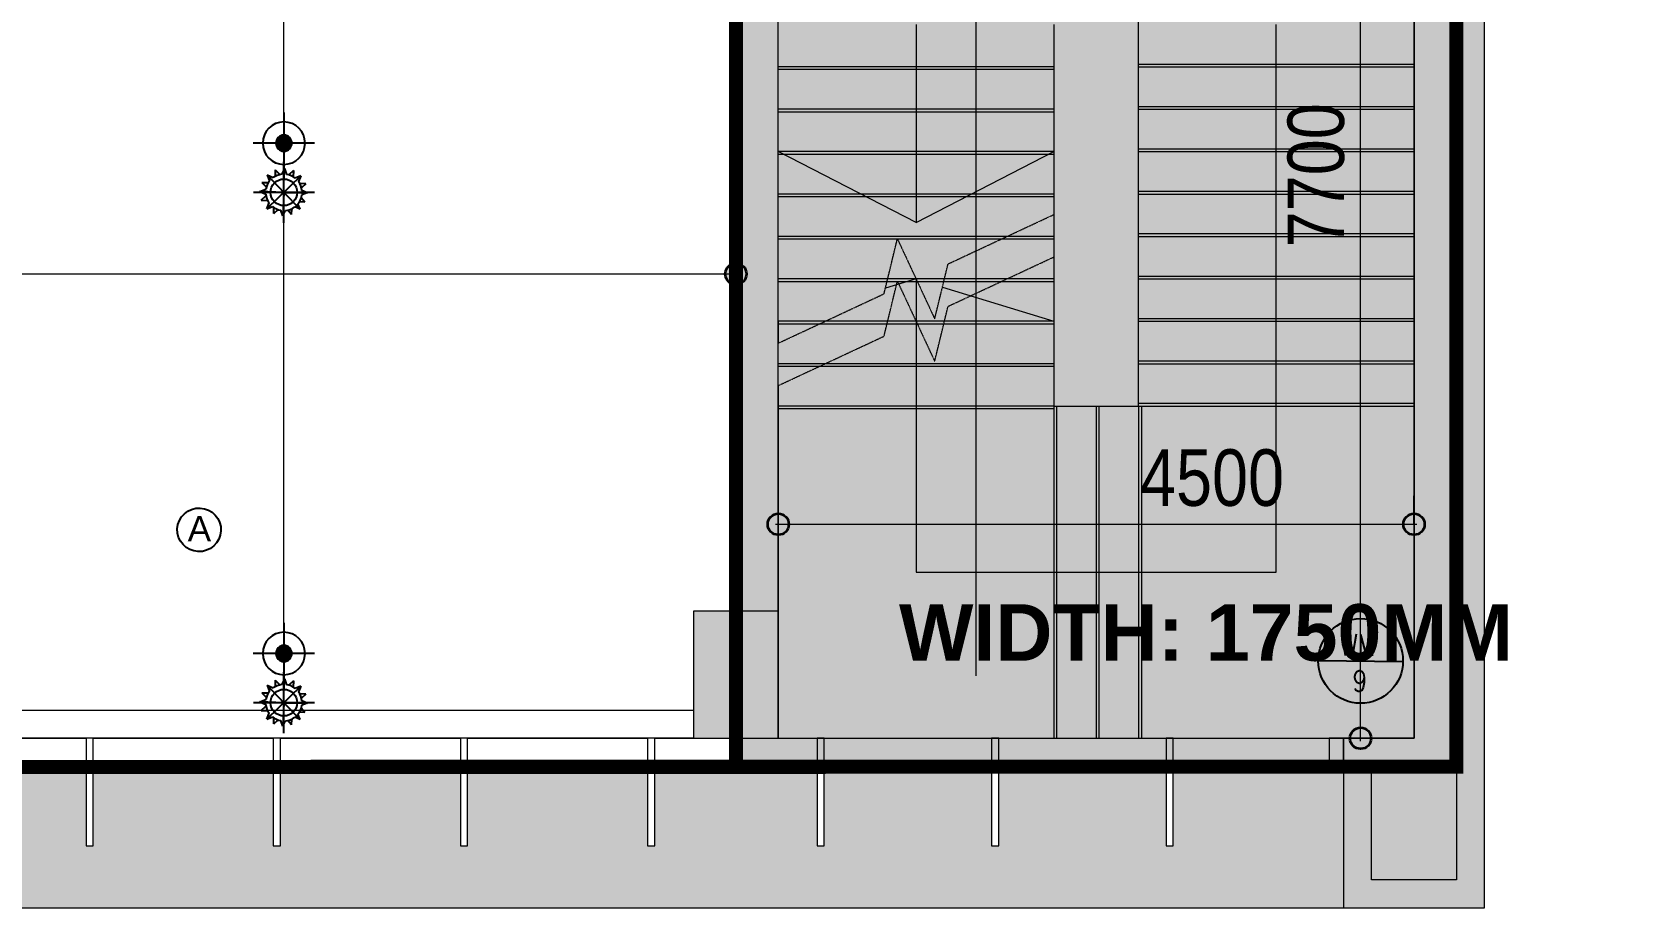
# Model space of a CAD drawing. Header units: millimetres. Extents: x 1706 to 249912, y -487248 to 27192.
# Drawn here: x 156703 to 168036, y -474247 to -468051 of the extents above; entities that cross this region are included whole.
import ezdxf

# ---------------------------------------------------------------- set-up
doc = ezdxf.new("R2010")
doc.units = ezdxf.units.MM
for name, pattern in [('DASHDOT', [1, 0.5, -0.25, 0, -0.25]), ('HIDDEN', [0.375, 0.25, -0.125]), ('Overhead', [3.96875, 2.38125, -1.5875])]:
    doc.linetypes.add(name, pattern=pattern)
doc.layers.get('0').update_dxf_attribs({"color": 251})
for name, color, linetype in [('25∅', 1, 'DASHDOT'), ('FF-FAS-EQUIPMENTS', 5, 'Continuous'), ('FIRE COMPARTMENTATION', 30, 'Continuous'), ('FIRE DISTANCE', 1, 'HIDDEN'), ('I-ANNO-HTCH', 251, 'Continuous'), ('PHE-MULTI SENSOR DETECTOR (ABOVE', 3, 'Continuous')]:
    doc.layers.add(name, color=color, linetype=linetype)
for name, color, linetype, lineweight in [('A-ANNO-DIMS', 251, 'Continuous', 5), ('A-ANNO-DIMS-200', 251, 'Continuous', 5), ('A-FLOR', 251, 'Continuous', 5), ('A-GENM', 251, 'Continuous', 5), ('A-GLAZ-CURT', 251, 'Continuous', 5), ('A-GLAZ-CWMG', 251, 'Continuous', 5), ('A-WALL', 251, 'Continuous', 5), ('A-WALL-PATT', 251, 'Continuous', 25), ('G-ANNO-TEXT', 251, 'Continuous', 5), ('M-FIRE-FHC', 251, 'Continuous', 9), ('McD-Fire', 1, 'Continuous', 13), ('McD-FIRE-SPRINKLER LINES', 1, 'Continuous', 9), ('S-COLS', 251, 'Continuous', 5), ('S-GRID', 251, 'Continuous', 5), ('S-STRS', 251, 'Continuous', 5), ('S-STRS-ANNO', 251, 'Continuous', 5), ('S-STRS-MBND', 251, 'Overhead', 5)]:
    doc.layers.add(name, color=color, linetype=linetype, lineweight=lineweight)
doc.layers.add('FF-PENDENT SPRINKLER', color=7, linetype='Continuous', true_color=0xcc0099)
doc.styles.add('Arial', font='arial.ttf', dxfattribs={"height": 300})
doc.styles.add('Arial Narrow', font='ARIALN.TTF', dxfattribs={"height": 450})
doc.styles.add('Arial_B_1', font='arialbd.ttf', dxfattribs={"height": 450})
doc.styles.add('ROMAN', font='romans.shx', dxfattribs={"width": 0.8})
doc.dimstyles.new('RSP_DIM_2_0mm__DOT_', dxfattribs={"dimscale": 304.8, "dimtxt": 409.372389, "dimasz": 1.968504, "dimexe": 0.984252, "dimexo": 0.0625, "dimgap": 0, "dimtad": 1, "dimdec": 0, "dimrnd": 5, "dimzin": 0, "dimdsep": 46, "dimtxsty": 'Arial Narrow', "dimblk1": 'DOTSMALL', "dimblk2": 'DOTSMALL', "dimsah": 1, "dimcen": 0.09, "dimdle": 0.065617, "dimazin": 0, "dimtfac": 1, "dimtdec": 4, "dimtix": 1, "dimtmove": 0, "dimatfit": 3, "dimfxl": 0.656168, "dimfxlon": 1, "dimtvp": 1, "dimtolj": 1, "dimtzin": 0, "dimarcsym": 2})
doc.dimstyles.new('RSP_DIM_2_0mm__DOT__1', dxfattribs={"dimscale": 304.8, "dimtxt": 409.372389, "dimasz": 1.968504, "dimexe": 0.984252, "dimexo": 0.0625, "dimgap": 0, "dimtad": 1, "dimdec": 0, "dimrnd": 5, "dimzin": 0, "dimdsep": 46, "dimtxsty": 'Arial Narrow', "dimblk1": 'DOTSMALL', "dimblk2": 'DOTSMALL', "dimsah": 1, "dimcen": 0.09, "dimdle": 0.065617, "dimazin": 0, "dimtfac": 1, "dimtdec": 4, "dimtix": 1, "dimtmove": 2, "dimatfit": 3, "dimfxl": 0.656168, "dimfxlon": 1, "dimtvp": 1, "dimtolj": 1, "dimtzin": 0, "dimarcsym": 2})

# ---------------------------------------------------------------- blocks, each defined once
blk = doc.blocks.new('zw$3B71')
at = {"layer": 'I-ANNO-HTCH', "true_color": 0x4554a5, "transparency": 33554523}
h = blk.add_hatch(color=175, dxfattribs=at)
h.dxf.hatch_style = 1
h.paths.add_polyline_path([(57100, 4248.4), (50800, 4300), (50800, -9906), (55900, -9906), (55900, -2000), (57100, -2000)])
at = {"layer": 'FIRE COMPARTMENTATION', "color": 1, "const_width": 100}
blk.add_lwpolyline([(11752.3, -9911.7), (11752.3, 16500), (53100, 16512), (53112, 10500), (57100, 10500), (57100, -2000), (55900, -2000), (55900, -9900)], close=True, dxfattribs=at)
at = {"layer": 'FIRE DISTANCE', "linetype": 'Continuous', "ltscale": 100, "const_width": 100}
blk.add_lwpolyline([(50800, 4300), (57100, 4248.4), (57100, -2000), (55900, -2000), (55900, -9900), (50800, -9900)], close=True, dxfattribs=at)
at = {"layer": 'McD-Fire', "color": 1}
blk.add_lwpolyline([(57100, 4248.4), (50800, 4300), (50800, -9906), (55900, -9906), (55900, -2000), (57100, -2000)], close=True, dxfattribs=at)
blk = doc.blocks.new('UPRIGHT SPRINKLER -68°C')
at = {"color": 5}
for p, q in [((-74.4, 76, 2.6), (-48.5, 65.4, 2.6)), ((-74.4, 76, 2.6), (-64.1, 50.7, 2.6)), ((2.7, 106.3, 2.6), (-9.1, 80.2, 2.6)), ((2.7, 106.3, 2.6), (13.1, 79.3, 2.6)), ((76.2, 73.6, 2.6), (49, 63.2, 2.6)), ((76.2, 73.6, 2.6), (64.6, 46.9, 2.6)), ((-105.9, 3.4, 2.6), (-81.1, 13, 2.6)), ((-105.9, 3.4, 2.6), (-82, -7.4, 2.6)), ((105.4, -2.8, 2.6), (79.4, 9.1, 2.6)), ((-76.5, -72.6, 2.6), (-66.4, -48.8, 2.6)), ((-76.5, -72.6, 2.6), (-52.6, -63.2, 2.6)), ((71.8, -76.8, 2.6), (47.2, -65.7, 2.6)), ((71.8, -76.8, 2.6), (62.3, -51, 2.6)), ((105.4, -2.8, 2.6), (79, -12.9, 2.6)), ((-3.6, -105.1, 2.6), (-12.9, -80.8, 2.6)), ((-3.6, -105.1, 2.6), (7.3, -81.2, 2.6))]:
    blk.add_line(p, q, dxfattribs=at)
at = {"color": 6}
for p, q in [((71.9, -76.9, 2.6), (-74.3, 75.8, 2.6)), ((-36.5, 100.2, 2.6), (-37.7, 71.9, 2.6)), ((-36.5, 100.2, 2.6), (-16.8, 79.1, 2.6)), ((-1.2, -0.5, 2.6), (2.7, 106.3, 2.6)), ((76.2, 73.6, 2.6), (-1.2, -0.5, 2.6)), ((42.9, 97.7, 2.6), (21.4, 77.4, 2.6)), ((42.9, 97.7, 2.6), (42.3, 67.9, 2.6)), ((-1.2, -0.5, 2.6), (-105.9, 3.7, 2.6)), ((-96, 44.9, 2.6), (-78, 25.4, 2.6)), ((-96, 44.9, 2.6), (-68.9, 44.1, 2.6)), ((99.4, 37.6, 2.6), (69.7, 38.9, 2.6)), ((99.4, 37.6, 2.6), (77.9, 17.6, 2.6)), ((-99.2, -35.2, 2.6), (-80.4, -17.8, 2.6)), ((-99.2, -35.2, 2.6), (-73.9, -36.4, 2.6)), ((-76.5, -72.6, 2.6), (-1.2, -0.5, 2.6)), ((-44.9, -94.6, 2.6), (-43.8, -69.5, 2.6)), ((-1.2, -0.5, 2.6), (-3.6, -105.1, 2.6)), ((-1.2, -0.5, 2.6), (105.4, -2.5, 2.6)), ((96.4, -42.9, 2.6), (68.5, -42, 2.6)), ((96.4, -42.9, 2.6), (77.1, -22, 2.6)), ((-44.9, -94.6, 2.6), (-26.1, -77.7, 2.6)), ((36.3, -98.4, 2.6), (18.6, -79.2, 2.6)), ((36.3, -98.4, 2.6), (37.6, -71.8, 2.6))]:
    blk.add_line(p, q, dxfattribs=at)
at = {"color": 5, "elevation": 2.6}
for points in [[(-1.2, -136.4), (-1.2, 135.3)], [(-137, -0.5), (134.7, -0.5)]]:
    blk.add_lwpolyline(points, dxfattribs=at)
at = {"color": 3}
blk.add_circle((-1.2, -0.5, 2.6), 59.2, dxfattribs=at)
at = {"color": 5}
for start, end in [(95.63152, 125.6992), (51.76391, 79.86848), (140.84218, 170.37136), (6.83131, 35.81464), (184.84072, 216.50121), (230.61785, 261.71385), (276.02156, 306.59449), (321.51844, 351.2266)]:
    blk.add_arc((-1.2, -0.5, 2.6), 81.1, start, end, dxfattribs=at)
blk = doc.blocks.new('PENDENT SPRINKLER (RG)')
at = {"linetype": 'Continuous', "extrusion": (0.000667552, -0.000166966, 1)}
h = blk.add_hatch(color=5, dxfattribs=at)
h.dxf.hatch_style = 1
edge = h.paths.add_edge_path()
edge.add_arc((0, 0), 56.7, 44.562, 404.562, ccw=False)
at = {"layer": '25∅', "linetype": 'Continuous', "extrusion": (0.000667552, -0.000166966, 1)}
h = blk.add_hatch(color=5, dxfattribs=at)
h.dxf.hatch_style = 1
edge = h.paths.add_edge_path()
edge.add_arc((0, 0), 56.7, 44.562, 404.562, ccw=False)
at = {"color": 222, "linetype": 'Continuous', "true_color": 0xcc0099, "extrusion": (0.000667073, -0.000166479, 1)}
for points in [[(0, -217), (0, 217)], [(-217, 0), (217, 0)]]:
    blk.add_lwpolyline(points, dxfattribs=at)
at = {"color": 222, "linetype": 'Continuous', "true_color": 0xcc0099, "extrusion": (0.000667552, -0.000166966, 1)}
blk.add_circle((0, 0), 150, dxfattribs=at)
at = {"color": 5, "linetype": 'Continuous', "extrusion": (0.000667552, -0.000166966, 1)}
blk.add_circle((0, 0), 56.7, dxfattribs=at)
at = {"layer": '25∅', "color": 5, "linetype": 'Continuous', "extrusion": (0.000667552, -0.000166966, 1)}
blk.add_circle((0, 0), 56.7, dxfattribs=at)
at = {"layer": 'FF-PENDENT SPRINKLER', "extrusion": (1.02436e-19, 0, -1), "xscale": 1.588226225829954, "yscale": 1.588226225829954, "zscale": 1.588226225829954}
blk.add_blockref('UPRIGHT SPRINKLER -68°C', (-346, 1, -4), dxfattribs=at)
blk = doc.blocks.new('Sprinklre')
at = {"layer": 'McD-FIRE-SPRINKLER LINES'}
blk.add_lwpolyline([(113600, -7000), (113600, 17610)], dxfattribs=at)
at = {"layer": 'FF-PENDENT SPRINKLER', "xscale": -1.000000000000001, "rotation": 90}
for p in [(113600, -3390, 0), (113600, -7000)]:
    blk.add_blockref('PENDENT SPRINKLER (RG)', p, dxfattribs=at)
blk = doc.blocks.new('water mist-9ltr')
at = {"color": 72, "ltscale": 2}
blk.add_lwpolyline([(-300, 0), (300, 0)], dxfattribs=at)
blk.add_circle((0, 0), 300, dxfattribs=at)
at = {"color": 160, "ltscale": 2, "style": 'ROMAN', "width": 0.8}
for s, p in [('WM', (-146, 38)), ('9', (-56, -217))]:
    blk.add_text(s, height=150, dxfattribs=at).set_placement(p)
blk = doc.blocks.new('Above false ceiling')
at = {"extrusion": (0.007291, -0.048425, 0.9988)}
blk.add_circle((0, 1, 0), 193, dxfattribs=at)
at = {"style": 'Arial'}
blk.add_text('A', height=222, rotation=0.0001, dxfattribs=at).set_placement((-101, -100, 0))
blk = doc.blocks.new('System Panel - VISION PANEL - TYPE 1-2333932-2ND FLOOR PLAN_')
at = {"layer": 'A-GLAZ-CURT'}
for p, q in [((637, 0), (-637, 0)), ((-637, 0), (-637, -12)), ((637, -12), (637, 0)), ((-637, -12), (637, -12))]:
    blk.add_line(p, q, dxfattribs=at)
blk = doc.blocks.new('System Panel - Spandrel-2378446-2ND FLOOR PLAN_')
at = {"layer": 'A-GLAZ-CURT'}
for p, q in [((575, 0), (-575, 0)), ((-575, 0), (-575, -12)), ((575, -12), (575, 0)), ((-575, -12), (575, -12))]:
    blk.add_line(p, q, dxfattribs=at)
blk = doc.blocks.new('Rectangular Mullion - 100 x 200mm-2143395-2ND FLOOR PLAN_')
at = {"layer": 'A-GLAZ-CWMG'}
for p, q in [((-100, 0), (0, 0)), ((-100, -200), (-100, 0)), ((0, 0), (0, -200)), ((0, -200), (-100, -200))]:
    blk.add_line(p, q, dxfattribs=at)
blk = doc.blocks.new('Rectangular Mullion - SOUTH 50 x 450-2129914-2ND FLOOR PLAN_')
at = {"layer": 'A-GLAZ-CWMG'}
for p, q in [((-25, 560), (25, 560)), ((-25, -200), (-25, 560)), ((25, 560), (25, -200)), ((25, -200), (-25, -200))]:
    blk.add_line(p, q, dxfattribs=at)
blk = doc.blocks.new('Rectangular Mullion - SOUTH 50 x 450-2322940-2ND FLOOR PLAN_')
at = {"layer": 'A-GLAZ-CWMG'}
for p, q in [((-25, 560), (25, 560)), ((-25, -200), (-25, 560)), ((25, 560), (25, -200)), ((25, -200), (-25, -200))]:
    blk.add_line(p, q, dxfattribs=at)
blk = doc.blocks.new('Rectangular Mullion - 100 x 200mm-2333926-2ND FLOOR PLAN_')
at = {"layer": 'A-GLAZ-CWMG'}
blk.add_line((90584, -473047), (91859, -473047), dxfattribs=at)
blk = doc.blocks.new('Rectangular Mullion - 100 x 200mm-V19-2ND FLOOR PLAN_')
at = {"layer": 'A-GLAZ-CWMG'}
for p, q in [((95883, -473047), (96158, -473047)), ((96758, -473047), (97033, -473047))]:
    blk.add_line(p, q, dxfattribs=at)
blk = doc.blocks.new('System Panel - VISION PANEL - TYPE 1-2399085-2ND FLOOR PLAN_')
at = {"layer": 'A-GLAZ-CURT'}
for p, q in [((592.5, 0), (-592.5, 0)), ((-592.5, 0), (-592.5, -12)), ((592.5, -12), (592.5, 0)), ((-592.5, -12), (592.5, -12))]:
    blk.add_line(p, q, dxfattribs=at)
blk = doc.blocks.new('Rectangular Mullion - 100 x 200mm-2346606-2ND FLOOR PLAN_')
at = {"layer": 'A-GLAZ-CWMG'}
blk.add_line((97083, -473047), (98268, -473047), dxfattribs=at)
blk = doc.blocks.new('System Panel - Spandrel-2399144-2ND FLOOR PLAN_')
at = {"layer": 'A-GLAZ-CURT'}
h = blk.add_hatch(dxfattribs=at)
h.set_pattern_fill('FP_7', color=256, style=0, pattern_type=2)
h.set_pattern_definition([(135, (-100156, 473247.38), (-141.42136, -141.42136), []), (225, (-100156, 473247.4), (424.2641, -424.2641), [])])
h.paths.add_polyline_path([(503, -12), (603, -12), (603, 0), (503, 0), (503, -7)])
blk.add_line((603, -12), (503, -12), dxfattribs=at)
blk = doc.blocks.new('Curtain_Wall_Panel_w_Louvres_7992 - AG_Curtain Wall Opening-2399518-2ND FLOOR PLAN_')
at = {"layer": 'A-GENM'}
for p, q in [((538, -2), (-538, -2)), ((538, -7), (-538, -7)), ((-538, -28), (538, -28))]:
    blk.add_line(p, q, dxfattribs=at)
at = {"layer": 'A-GLAZ-CURT'}
for p, q in [((-528, 25), (-553, 25)), ((-553, 25), (-553, 0)), ((-553, 0), (-528, 0)), ((-538, 0), (-553, 0)), ((-553, 0), (-553, -30)), ((-538, -30), (-538, 0)), ((-528, 0), (-528, 25)), ((-528, 25), (528, 25)), ((553, 25), (528, 25)), ((528, 25), (528, 0)), ((528, 0), (553, 0)), ((553, 0), (538, 0)), ((538, 0), (538, -30)), ((553, 0), (553, 25)), ((553, -30), (553, 0)), ((-553, -30), (-538, -30)), ((538, -30), (-538, -30)), ((528, 0), (-528, 0)), ((538, -30), (553, -30))]:
    blk.add_line(p, q, dxfattribs=at)
blk = doc.blocks.new('Rectangular Mullion - 100 x 200mm-2346616-2ND FLOOR PLAN_')
at = {"layer": 'A-GLAZ-CWMG'}
blk.add_line((99553, -473047), (100659, -473047), dxfattribs=at)
blk = doc.blocks.new('DIMBLOCK133-2ND FLOOR PLAN_')
at = {"layer": 'A-ANNO-DIMS-200', "lineweight": 35, "transparency": 16777216}
h = blk.add_hatch(color=256, dxfattribs=at)
edge = h.paths.add_edge_path()
edge.add_arc((276621, -471533), 75, 0, 360)
h = blk.add_hatch(color=256, dxfattribs=at)
edge = h.paths.add_edge_path()
edge.add_arc((281121, -471533), 75, 0, 360)
at = {"layer": 'A-ANNO-DIMS-200', "transparency": 16777216}
for p, q in [((276621, -471533), (276621, -471333)), ((281121, -471533), (281121, -471333)), ((276601, -471533), (281141, -471533)), ((276621, -471533), (276621, -471833)), ((281121, -471533), (281121, -471833))]:
    blk.add_line(p, q, dxfattribs=at)
at = {"layer": 'A-ANNO-DIMS-200', "lineweight": 35, "transparency": 16777216}
for centre in [(276621, -471533), (281121, -471533)]:
    blk.add_circle(centre, 75, dxfattribs=at)
at = {"layer": 'A-ANNO-DIMS-200', "color": 0, "transparency": 16777216, "insert": (279182, -471003), "char_height": 400, "width": 904.52, "attachment_point": 1, "line_spacing_factor": 0.974696, "style": 'Arial Narrow'}
blk.add_mtext('4500', dxfattribs=at)
blk = doc.blocks.new('_DotSmall')
at = {"color": 0, "linetype": 'ByBlock', "const_width": 0.5}
blk.add_lwpolyline([(-0.0625, 0, 1), (0.0625, 0, 1)], format="xyb", close=True, dxfattribs=at)
blk = doc.blocks.new('DIMBLOCK134-2ND FLOOR PLAN_')
at = {"layer": 'A-ANNO-DIMS-200', "lineweight": 35, "transparency": 16777216}
h = blk.add_hatch(color=256, dxfattribs=at)
edge = h.paths.add_edge_path()
edge.add_arc((280743, -465347), 75, 0, 360)
h = blk.add_hatch(color=256, dxfattribs=at)
edge = h.paths.add_edge_path()
edge.add_arc((280743, -473047), 75, 0, 360)
at = {"layer": 'A-ANNO-DIMS-200', "transparency": 16777216}
for p, q in [((280743, -473067), (280743, -465327)), ((280743, -465347), (280543, -465347)), ((280743, -465347), (281043, -465347)), ((280743, -473047), (280543, -473047)), ((280743, -473047), (281043, -473047))]:
    blk.add_line(p, q, dxfattribs=at)
at = {"layer": 'A-ANNO-DIMS-200', "lineweight": 35, "transparency": 16777216}
for centre in [(280743, -465347), (280743, -473047)]:
    blk.add_circle(centre, 75, dxfattribs=at)
at = {"layer": 'A-ANNO-DIMS-200', "color": 0, "transparency": 16777216, "insert": (280226, -469574), "char_height": 400, "width": 904.52, "attachment_point": 1, "rotation": 90, "line_spacing_factor": 0.974696, "style": 'Arial Narrow'}
blk.add_mtext('7700', dxfattribs=at)
blk = doc.blocks.new('DIMBLOCK135-2ND FLOOR PLAN_')
at = {"layer": 'A-ANNO-DIMS-200', "lineweight": 35, "transparency": 16777216}
h = blk.add_hatch(color=256, dxfattribs=at)
edge = h.paths.add_edge_path()
edge.add_arc((232022, -469762), 75, 0, 360)
h = blk.add_hatch(color=256, dxfattribs=at)
edge = h.paths.add_edge_path()
edge.add_arc((276321, -469762), 75, 0, 360)
at = {"layer": 'A-ANNO-DIMS-200', "transparency": 16777216}
for p, q in [((232022, -469762), (232022, -469562)), ((276321, -469762), (276321, -469562)), ((232002, -469762), (276341, -469762)), ((232022, -469762), (232022, -470062)), ((276321, -469762), (276321, -470062))]:
    blk.add_line(p, q, dxfattribs=at)
at = {"layer": 'A-ANNO-DIMS-200', "lineweight": 35, "transparency": 16777216}
for centre in [(232022, -469762), (276321, -469762)]:
    blk.add_circle(centre, 75, dxfattribs=at)
at = {"layer": 'A-ANNO-DIMS-200', "color": 0, "transparency": 16777216, "insert": (253700, -469245), "char_height": 400, "width": 1130.65, "attachment_point": 1, "line_spacing_factor": 0.974696, "style": 'Arial Narrow'}
blk.add_mtext('44300', dxfattribs=at)
blk = doc.blocks.new('A$Cdfc9e3fe')
at = {"layer": 'A-FLOR'}
h = blk.add_hatch(color=256, dxfattribs=at)
h.paths.add_polyline_path([(40044.4, -10900), (55100, -10900), (55100, -9912), (55000, -9912), (55000, -9930), (53895, -9930), (53895, -10460), (53845, -10460), (53845, -9912), (52660, -9912), (52660, -10460), (52610, -10460), (52610, -9912), (51425, -9912), (51425, -10460), (51375, -10460), (51375, -9912), (50225, -9912), (50225, -10460), (50175, -10460), (50175, -9912), (48900, -9912), (48900, -10460), (48850, -10460), (48850, -9912), (47575, -9912), (47575, -10460), (47525, -10460), (47525, -9912), (46250, -9912), (46250, -10460), (46200, -10460), (46200, -9912), (44925, -9912), (44925, -10460), (44875, -10460), (44875, -9912), (43725, -9912), (43725, -10460), (43675, -10460), (43675, -9912), (42493.3, -9912), (42493.3, -10460), (42443.3, -10460), (42443.3, -9912), (41268.3, -9912), (41268.3, -10460), (41218.3, -10460), (41218.3, -9912), (40044.4, -9912), (40044.4, -10460), (39994.4, -10460), (39994.4, -9912), (38820.6, -9912), (38820.6, -10460), (38770.6, -10460), (38770.6, -9912), (37596.7, -9912), (37596.7, -10460), (37546.7, -10460), (37546.7, -9912), (36372.8, -9912), (36372.8, -10460), (36322.8, -10460), (36322.8, -9912), (35148.9, -9912), (35148.9, -10460), (35098.9, -10460), (35098.9, -9912), (33925, -9912), (33925, -10460), (33875, -10460), (33875, -9912), (32725, -9912), (32725, -10460), (32675, -10460), (32675, -9912), (31491.1, -9912), (31491.1, -10460), (31441.1, -10460), (31441.1, -9912), (30267.2, -9912), (30267.2, -10460), (30217.2, -10460), (30217.2, -9912), (29043.3, -9912), (29043.3, -10460), (28993.3, -10460), (28993.3, -9912), (27819.4, -9912), (27819.4, -10460), (27769.4, -10460), (27769.4, -9912), (26595.6, -9912), (26595.6, -10460), (26545.6, -10460), (26545.6, -9912), (25371.7, -9912), (25371.7, -10460), (25321.7, -10460), (25321.7, -9912), (24147.8, -9912), (24147.8, -10460), (24097.8, -10460), (24097.8, -9912), (22925, -9912), (22925, -10460), (22875, -10460), (22875, -9912), (21725, -9912), (21725, -10460), (21675, -10460), (21675, -9912), (20502.2, -9912), (20502.2, -10460), (20452.2, -10460), (20452.2, -9912), (19277.2, -9912), (19277.2, -10460), (19227.2, -10460), (19227.2, -9912), (18052.2, -9912), (18052.2, -10460), (18002.2, -10460), (18002.2, -9912), (16827.3, -9912), (16827.3, -10460), (16777.3, -10460), (16777.3, -9912), (16450, -9912), (16450, -10900), (39994.4, -10900)])
h.paths.add_polyline_path([(-41900, -10900), (-26250, -10900), (-26250, -9912), (-27175, -9912), (-27175, -10460), (-27225, -10460), (-27225, -9912), (-28400, -9912), (-28400, -10460), (-28450, -10460), (-28450, -9912), (-29625, -9912), (-29625, -10460), (-29675, -10460), (-29675, -9912), (-30850, -9912), (-30850, -10460), (-30900, -10460), (-30900, -9912), (-32075, -9912), (-32075, -10460), (-32125, -10460), (-32125, -9912), (-33275, -9912), (-33275, -10460), (-33325, -10460), (-33325, -9912), (-34500, -9912), (-34500, -10460), (-34550, -10460), (-34550, -9912), (-35725, -9912), (-35725, -10460), (-35775, -10460), (-35775, -9912), (-36950, -9912), (-36950, -10460), (-37000, -10460), (-37000, -9912), (-38175, -9912), (-38175, -10460), (-38225, -10460), (-38225, -9912), (-39400, -9912), (-39400, -10460), (-39450, -10460), (-39450, -9912), (-40625, -9912), (-40625, -10460), (-40675, -10460), (-40675, -9912), (-41850, -9912), (-41850, -10460), (-41900, -10460), (-41900, -9912), (-43075, -9912), (-43075, -10460), (-43125, -10460), (-43125, -9912), (-44275, -9912), (-44275, -10460), (-44325, -10460), (-44325, -9912), (-45500, -9912), (-45500, -10460), (-45550, -10460), (-45550, -9912), (-46725, -9912), (-46725, -10460), (-46775, -10460), (-46775, -9912), (-47950, -9912), (-47950, -10460), (-48000, -10460), (-48000, -9912), (-49175, -9912), (-49175, -10460), (-49225, -10460), (-49225, -9912), (-50400, -9912), (-50400, -10460), (-50450, -10460), (-50450, -9912), (-51625, -9912), (-51625, -10460), (-51675, -10460), (-51675, -9912), (-52850, -9912), (-52850, -10460), (-52900, -10460), (-52900, -9912), (-54075, -9912), (-54075, -10460), (-54125, -10460), (-54125, -9912), (-55275, -9912), (-55275, -10460), (-55325, -10460), (-55325, -9912), (-56600, -9912), (-56600, -10460), (-56650, -10460), (-56650, -9912), (-57925, -9912), (-57925, -10460), (-57975, -10460), (-57975, -9912), (-59250, -9912), (-59250, -10460), (-59300, -10460), (-59300, -9912), (-60575, -9912), (-60575, -10460), (-60625, -10460), (-60625, -9912), (-61772.5, -9912), (-61772.5, -10900), (-43075, -10900)])
h.paths.add_polyline_path([(-61772.5, -10900), (-61772.5, -10460), (-61822.5, -10460), (-61822.5, -9912), (-63006.7, -9912), (-63006.7, -10460), (-63056.7, -10460), (-63056.7, -9912), (-64240.8, -9912), (-64240.8, -10460), (-64290.8, -10460), (-64290.8, -9930), (-65400, -9930), (-65400, -9912), (-65500, -9912), (-65500, -10900), (-61797.5, -10900)])
h.paths.add_polyline_path([(-66300, -10700), (-65700, -10700), (-65700, -9900), (-66300, -9900), (-66300, -10500)])
h.paths.add_polyline_path([(55300, -10700), (55900, -10700), (55900, -9900), (55300, -9900)])
h.paths.add_polyline_path([(16827.3, -9900), (16827.3, -9900), (16827.3, -9700)])
h.paths.add_polyline_path([(-66500, 10500), (-61812, 10500), (-61812, 11500), (-66500, 11500), (-66500, 10566.7)])
h.paths.add_polyline_path([(53090.2, 16300), (53100, 16300), (53100, 17300), (52500, 17300), (52500, 16300), (53000, 16300)])
h.paths.add_polyline_path([(32726.6, 16512), (33877.1, 16512), (33877.1, 16855), (33927.1, 16855), (33927.1, 16512), (34965.9, 16512), (34965.9, 16855), (35015.9, 16855), (35015.9, 16512), (36054.7, 16512), (36054.7, 16855), (36104.7, 16855), (36104.7, 16512), (37143.5, 16512), (37143.5, 16855), (37193.5, 16855), (37193.5, 16512), (38232.3, 16512), (38232.3, 16855), (38282.3, 16855), (38282.3, 16512), (39321.1, 16512), (39321.1, 16855), (39371.1, 16855), (39371.1, 16512), (40409.9, 16512), (40409.9, 16855), (40459.9, 16855), (40459.9, 16512), (41498.7, 16512), (41498.7, 16855), (41548.7, 16855), (41548.7, 16512), (42587.5, 16512), (42587.5, 16855), (42637.5, 16855), (42637.5, 16512), (43676.3, 16512), (43676.3, 16855), (43726.3, 16855), (43726.3, 16512), (44876.8, 16512), (44876.8, 16855), (44926.8, 16855), (44926.8, 16512), (45936.3, 16512), (45936.3, 16855), (45986.3, 16855), (45986.3, 16512), (46995.7, 16512), (46995.7, 16855), (47045.7, 16855), (47045.7, 16512), (48055.1, 16512), (48055.1, 16855), (48105.1, 16855), (48105.1, 16512), (49114.5, 16512), (49114.5, 16855), (49164.5, 16855), (49164.5, 16512), (50173.9, 16512), (50173.9, 16855), (50223.9, 16855), (50223.9, 16512), (51374.5, 16512), (51374.5, 16855), (51424.5, 16855), (51424.5, 16512), (52300, 16512), (52300, 17500), (-86.2, 17500), (-86.2, 16512), (872.9, 16512), (872.9, 16855), (922.9, 16855), (922.9, 16512), (1962.3, 16512), (1962.3, 16855), (2012.3, 16855), (2012.3, 16512), (3051.6, 16512), (3051.6, 16855), (3101.6, 16855), (3101.6, 16512), (4141, 16512), (4141, 16855), (4191, 16855), (4191, 16512), (5230.3, 16512), (5230.3, 16855), (5280.3, 16855), (5280.3, 16512), (6319.7, 16512), (6319.7, 16855), (6369.7, 16855), (6369.7, 16512), (7409, 16512), (7409, 16855), (7459, 16855), (7459, 16512), (8498.4, 16512), (8498.4, 16855), (8548.4, 16855), (8548.4, 16512), (9587.8, 16512), (9587.8, 16855), (9637.8, 16855), (9637.8, 16512), (10677.1, 16512), (10677.1, 16855), (10727.1, 16855), (10727.1, 16512), (11872.6, 16512), (11872.6, 16855), (11922.6, 16855), (11922.6, 16512), (12962, 16512), (12962, 16855), (13012, 16855), (13012, 16512), (14051.3, 16512), (14051.3, 16855), (14101.3, 16855), (14101.3, 16512), (15140.7, 16512), (15140.7, 16855), (15190.7, 16855), (15190.7, 16512), (16230.1, 16512), (16230.1, 16855), (16280.1, 16855), (16280.1, 16512), (17319.4, 16512), (17319.4, 16855), (17369.4, 16855), (17369.4, 16512), (18408.8, 16512), (18408.8, 16855), (18458.8, 16855), (18458.8, 16512), (19498.1, 16512), (19498.1, 16855), (19548.1, 16855), (19548.1, 16512), (20587.5, 16512), (20587.5, 16855), (20637.5, 16855), (20637.5, 16512), (21676.8, 16512), (21676.8, 16855), (21726.8, 16855), (21726.8, 16512), (22875.8, 16512), (22875.8, 16855), (22925.8, 16855), (22925.9, 16512), (23964.8, 16512), (23964.8, 16855), (24014.8, 16855), (24014.8, 16512), (25053.7, 16512), (25053.7, 16855), (25103.7, 16855), (25103.8, 16512), (26142.7, 16512), (26142.7, 16855), (26192.7, 16855), (26192.8, 16512), (27231.7, 16512), (27231.7, 16855), (27281.7, 16855), (27281.8, 16512), (28320.7, 16512), (28320.7, 16855), (28370.7, 16855), (28370.8, 16512), (29409.6, 16512), (29409.6, 16855), (29459.6, 16855), (29459.7, 16512), (30498.6, 16512), (30498.6, 16855), (30548.6, 16855), (30548.7, 16512), (31587.6, 16512), (31587.6, 16855), (31637.6, 16855), (31637.7, 16512), (32676.6, 16512), (32676.6, 16855), (32726.6, 16855)])
at = {"layer": 'A-WALL-PATT'}
for points in [[(51100, -4717.2), (51100, 1500), (50800, 1500), (50800, -4717.2)], [(55900, -9700), (55900, -3500), (55600, -3500), (55600, -9700)], [(56100, -10900), (56100, -3500), (55900, -3500), (55900, -10900)], [(51100, -9700), (51100, -4717.2), (50800, -4717.2), (50800, -9700)], [(55300, -9900), (55900, -9900), (55900, -9700), (55100, -9700), (55100, -9900)], [(55300, -10900), (55300, -9900), (55100, -9900), (55100, -10900)], [(55300, -10900), (55900, -10900), (55900, -10700), (55300, -10700)]]:
    blk.add_hatch(color=256, dxfattribs=at).paths.add_polyline_path(points)
at = {"layer": 'S-COLS'}
blk.add_hatch(color=256, dxfattribs=at).paths.add_polyline_path([(51100, -9700), (51100, -8800), (50500, -8800), (50500, -9700)])
at = {"layer": 'A-FLOR'}
blk.add_line((16450, -10900), (55100, -10900), dxfattribs=at)
at = {"layer": 'A-WALL'}
for p, q in [((50800, 1300), (50800, -4717.2)), ((51100, -4717.2), (51100, 1300)), ((55600, -3500), (55600, -9700)), ((55900, -9700), (55900, -3500)), ((55900, -3500), (55900, -10700)), ((56100, -10900), (56100, -3500)), ((50800, -4717.2), (50800, -9700)), ((51100, -9700), (51100, -4717.2)), ((44750, -9500), (50500, -9500)), ((46200, -9700), (44925, -9700)), ((47525, -9700), (46250, -9700)), ((48850, -9700), (47575, -9700)), ((50175, -9700), (48900, -9700)), ((50500, -9700), (50225, -9700)), ((50800, -9700), (51100, -9700)), ((55600, -9700), (55100, -9700)), ((55100, -9700), (55100, -10900)), ((55900, -9900), (55900, -9700)), ((55300, -9900), (55900, -9900)), ((55300, -10700), (55300, -9900)), ((55900, -10700), (55300, -10700)), ((55100, -10900), (56100, -10900))]:
    blk.add_line(p, q, dxfattribs=at)
at = {"layer": 'S-COLS'}
for p, q in [((51100, -8800), (50500, -8800)), ((50500, -8800), (50500, -9700)), ((51100, -9700), (51100, -8800)), ((50500, -9700), (51100, -9700))]:
    blk.add_line(p, q, dxfattribs=at)
at = {"layer": 'S-GRID'}
for p, q in [((50800, -9258.9), (50800, 19028.8)), ((52500, -9258.9), (52500, 19028.8))]:
    blk.add_line(p, q, dxfattribs=at)
at = {"layer": 'S-STRS'}
for p, q in [((53050, -4650), (53050, -4950)), ((53650, -4950), (53650, -4650)), ((53050, -4950), (51100, -4950)), ((53050, -4970), (51100, -4970)), ((53050, -4950), (53050, -5250)), ((53650, -4930), (55600, -4930)), ((53650, -5250), (53650, -4950)), ((53650, -4950), (55600, -4950)), ((53050, -5250), (51100, -5250)), ((53050, -5270), (51100, -5270)), ((53050, -5250), (53050, -5550)), ((53650, -5230), (55600, -5230)), ((53650, -5550), (53650, -5250)), ((53650, -5250), (55600, -5250)), ((53050, -5550), (51100, -5550)), ((53050, -5550), (53050, -5850)), ((53650, -5530), (55600, -5530)), ((53650, -5850), (53650, -5550)), ((53650, -5550), (55600, -5550)), ((53050, -5570), (51100, -5570)), ((53050, -5850), (51100, -5850)), ((53050, -5870), (51100, -5870)), ((53050, -5850), (53050, -5995.3)), ((53650, -5830), (55600, -5830)), ((53650, -6150), (53650, -5850)), ((53650, -5850), (55600, -5850)), ((53050, -5995.3), (53050, -6150)), ((52718.3, -6150), (51100, -6150)), ((51942.1, -6170), (51100, -6170)), ((52675.5, -6170), (51944.4, -6170)), ((53050, -6170), (52675.5, -6170)), ((53050, -6150), (52718.3, -6150)), ((53050, -6150), (53050, -6450)), ((53650, -6130), (55600, -6130)), ((53650, -6450), (53650, -6150)), ((53650, -6150), (55600, -6150)), ((51874.1, -6450), (51100, -6450)), ((52075, -6450), (51874.1, -6450)), ((52275.9, -6450), (52075, -6450)), ((53050, -6450), (52275.9, -6450)), ((53050, -6450), (53050, -6750)), ((53650, -6430), (55600, -6430)), ((53650, -6750), (53650, -6450)), ((53650, -6450), (55600, -6450)), ((51869.2, -6470), (51100, -6470)), ((52084.3, -6470), (51869.2, -6470)), ((52271, -6470), (52084.3, -6470)), ((53050, -6470), (52271, -6470)), ((51100, -6750), (51100, -6904.6)), ((51431.6, -6750), (51100, -6750)), ((51388.7, -6770), (51100, -6770)), ((53050, -6770), (51388.7, -6770)), ((53050, -6750), (51431.6, -6750)), ((53050, -6750), (53050, -7050)), ((53650, -6730), (55600, -6730)), ((53650, -7050), (53650, -6750)), ((53650, -6750), (55600, -6750)), ((53050, -7050), (51100, -7050)), ((53050, -7070), (51100, -7070)), ((53050, -7050), (53050, -7350)), ((53650, -7030), (55600, -7030)), ((53650, -7350), (53650, -7050)), ((53650, -7050), (55600, -7050)), ((53050, -7350), (51100, -7350)), ((53050, -7350), (53050, -9700)), ((53050, -7350), (53350, -7350)), ((53070, -7350), (53070, -9700)), ((53350, -7350), (53650, -7350)), ((53350, -7350), (53350, -9700)), ((53370, -7350), (53370, -9700)), ((53650, -7330), (55600, -7330)), ((53650, -7350), (55600, -7350)), ((53650, -7350), (53650, -9700)), ((53670, -7350), (53670, -9700)), ((53050, -7370), (51100, -7370))]:
    blk.add_line(p, q, dxfattribs=at)
at = {"layer": 'S-STRS-ANNO'}
for p, q in [((52075, -4650), (52075, -4950)), ((54625, -4950), (54625, -4650)), ((52075, -4950), (52075, -5250)), ((54625, -5250), (54625, -4950)), ((52075, -5250), (52075, -5550)), ((54625, -5550), (54625, -5250)), ((52075, -6050), (51100, -5550)), ((52075, -5550), (52075, -5850)), ((52075, -6050), (53050, -5550)), ((54625, -5850), (54625, -5550)), ((52075, -5850), (52075, -6050)), ((54625, -6150), (54625, -5850)), ((54625, -6450), (54625, -6150)), ((52075, -6450), (51857.9, -6516.8)), ((52075, -6450), (52075, -6750)), ((54625, -6750), (54625, -6450)), ((52261.9, -6507.5), (53050, -6750)), ((52075, -6750), (52075, -7050)), ((54625, -7050), (54625, -6750)), ((52075, -7050), (52075, -7350)), ((54625, -7350), (54625, -7050)), ((52075, -7350), (52075, -8525)), ((54625, -8525), (54625, -7350)), ((52075, -8525), (53050, -8525)), ((53050, -8525), (53350, -8525)), ((53350, -8525), (53650, -8525)), ((53650, -8525), (54625, -8525))]:
    blk.add_line(p, q, dxfattribs=at)
at = {"layer": 'S-STRS-MBND'}
for p, q in [((53650, -7350), (53650, -4050)), ((55600, -7350), (55600, -4050)), ((53650, -4950), (55600, -4950)), ((53650, -5250), (55600, -5250)), ((53650, -5550), (55600, -5550)), ((53650, -5850), (55600, -5850)), ((52301.6, -6344.3), (53050, -5995.3)), ((51848.4, -6555.6), (51942.9, -6166.7)), ((51942.9, -6166.7), (52207.1, -6733.2)), ((53650, -6150), (55600, -6150)), ((52207.1, -6733.2), (52301.6, -6344.3)), ((52301.6, -6644.3), (53050, -6295.3)), ((53050, -6295.3), (53050, -7350)), ((53050, -6450), (52718.3, -6450)), ((53650, -6450), (55600, -6450)), ((51100, -6904.6), (51848.4, -6555.6)), ((51848.4, -6855.6), (51942.9, -6466.7)), ((51942.9, -6466.7), (52207.1, -7033.2)), ((52207.1, -7033.2), (52301.6, -6644.3)), ((52075, -6750), (51874.1, -6750)), ((53050, -6750), (52275.9, -6750)), ((53650, -6750), (55600, -6750)), ((51100, -7204.6), (51848.4, -6855.6)), ((53050, -7050), (51431.6, -7050)), ((53650, -7050), (55600, -7050)), ((51100, -7204.6), (51100, -7350)), ((51100, -7350), (51100, -9700)), ((53050, -7350), (51100, -7350)), ((53050, -7350), (53050, -9700)), ((53050, -7350), (53650, -7350)), ((53350, -7350), (53350, -9700)), ((53650, -7350), (55600, -7350)), ((53650, -7350), (53650, -9700)), ((55600, -9700), (55600, -7350)), ((51100, -9700), (53050, -9700)), ((53050, -9700), (53650, -9700)), ((53650, -9700), (55600, -9700))]:
    blk.add_line(p, q, dxfattribs=at)
at = {"layer": 'A-GLAZ-CURT'}
for name, p in [('System Panel - VISION PANEL - TYPE 1-2333932-2ND FLOOR PLAN_', (45562.5, -9900)), ('System Panel - VISION PANEL - TYPE 1-2333932-2ND FLOOR PLAN_', (46887.5, -9900)), ('System Panel - VISION PANEL - TYPE 1-2333932-2ND FLOOR PLAN_', (48212.5, -9900)), ('System Panel - VISION PANEL - TYPE 1-2333932-2ND FLOOR PLAN_', (49537.5, -9900)), ('System Panel - Spandrel-2378446-2ND FLOOR PLAN_', (50800, -9900)), ('System Panel - VISION PANEL - TYPE 1-2399085-2ND FLOOR PLAN_', (52017.5, -9900)), ('System Panel - VISION PANEL - TYPE 1-2399085-2ND FLOOR PLAN_', (53252.5, -9900)), ('Curtain_Wall_Panel_w_Louvres_7992 - AG_Curtain Wall Opening-2399518-2ND FLOOR PLAN_', (54447.5, -9900)), ('System Panel - Spandrel-2399144-2ND FLOOR PLAN_', (54497.5, -9900))]:
    blk.add_blockref(name, p, dxfattribs=at)
at = {"layer": 'A-GLAZ-CWMG'}
for name, p in [('Rectangular Mullion - 100 x 200mm-2333926-2ND FLOOR PLAN_', (-45658.5, 463347.4)), ('Rectangular Mullion - 100 x 200mm-2333926-2ND FLOOR PLAN_', (-44333.5, 463347.4)), ('Rectangular Mullion - 100 x 200mm-2333926-2ND FLOOR PLAN_', (-43008.5, 463347.4)), ('Rectangular Mullion - 100 x 200mm-2333926-2ND FLOOR PLAN_', (-41683.5, 463347.4)), ('Rectangular Mullion - 100 x 200mm-V19-2ND FLOOR PLAN_', (-45658.5, 463347.4)), ('Rectangular Mullion - 100 x 200mm-2346606-2ND FLOOR PLAN_', (-45658.5, 463347.4)), ('Rectangular Mullion - 100 x 200mm-2346606-2ND FLOOR PLAN_', (-44423.5, 463347.4)), ('Rectangular Mullion - 100 x 200mm-2346616-2ND FLOOR PLAN_', (-45658.5, 463347.4))]:
    blk.add_blockref(name, p, dxfattribs=at)
at = {"layer": 'A-GLAZ-CWMG', "extrusion": (0, 0, -1), "rotation": 180}
for name, p in [('Rectangular Mullion - SOUTH 50 x 450-2129914-2ND FLOOR PLAN_', (-46225, -9900)), ('Rectangular Mullion - SOUTH 50 x 450-2322940-2ND FLOOR PLAN_', (-47550, -9900)), ('Rectangular Mullion - SOUTH 50 x 450-2322940-2ND FLOOR PLAN_', (-48875, -9900)), ('Rectangular Mullion - SOUTH 50 x 450-2322940-2ND FLOOR PLAN_', (-50200, -9900)), ('Rectangular Mullion - SOUTH 50 x 450-2129914-2ND FLOOR PLAN_', (-51400, -9900)), ('Rectangular Mullion - SOUTH 50 x 450-2129914-2ND FLOOR PLAN_', (-52635, -9900)), ('Rectangular Mullion - SOUTH 50 x 450-2129914-2ND FLOOR PLAN_', (-53870, -9900)), ('Rectangular Mullion - 100 x 200mm-2143395-2ND FLOOR PLAN_', (-55100, -9900))]:
    blk.add_blockref(name, p, dxfattribs=at)
at = {"layer": 'G-ANNO-TEXT', "insert": (51954.1, -8751.1), "char_height": 400, "width": 4309.872, "attachment_point": 1, "style": 'Arial_B_1'}
blk.add_mtext('WIDTH: 1750MM', dxfattribs=at)
at = {"layer": 'A-ANNO-DIMS'}
dim = blk.add_linear_dim(base=(55222, -2000), p1=(55022, -9700), p2=(55022, -2000), angle=90, dimstyle='RSP_DIM_2_0mm__DOT_', override={"dimpost": '<>', "dimfxl": 7700}, dxfattribs=at)
dim.commit()
dim.dimension.update_dxf_attribs({"geometry": 'DIMBLOCK134-2ND FLOOR PLAN_', "text_midpoint": (55017.8, -5850), "insert": (-225521.4, 463347.4)})
dim = blk.add_linear_dim(base=(50800, -6414.5), p1=(6500.3, -6214.5), p2=(50800, -6214.5), dimstyle='RSP_DIM_2_0mm__DOT_', override={"dimpost": '<>', "dimfxl": 44299.727961}, dxfattribs=at)
dim.commit()
dim.dimension.update_dxf_attribs({"geometry": 'DIMBLOCK135-2ND FLOOR PLAN_', "text_midpoint": (28650.1, -6210.3), "insert": (-225521.4, 463347.4)})
dim = blk.add_linear_dim(base=(55600, -8185.9), p1=(51100, -7985.9), p2=(55600, -7985.9), dimstyle='RSP_DIM_2_0mm__DOT__1', override={"dimpost": '<>', "dimfxl": 4500.008622}, dxfattribs=at)
dim.commit()
dim.dimension.update_dxf_attribs({"geometry": 'DIMBLOCK133-2ND FLOOR PLAN_', "text_midpoint": (54112.4, -7922.6), "dimtype": 128, "insert": (-225521.4, 463347.4)})

msp = doc.modelspace()

# ---------------------------------------------------------------- block references
msp.add_blockref('A$Cdfc9e3fe', (110885.701, -463347.417))

# ---------------------------------------------------------------- next in the draw order: block references
at = {"layer": 'M-FIRE-FHC'}
msp.add_blockref('zw$3B71', (110885.699, -463347.417), dxfattribs=at)

# ---------------------------------------------------------------- next in the draw order: block references
at = {"layer": 'FF-FAS-EQUIPMENTS', "color": 3, "extrusion": (0.001975, -1.76967e-05, 0.999998), "rotation": 359.4074374937971}
msp.add_blockref('water mist-9ltr', (166107.368, -472499.881, 336.455), dxfattribs=at)
at = {"layer": 'McD-FIRE-SPRINKLER LINES'}
msp.add_blockref('Sprinklre', (44885.699, -465447.381), dxfattribs=at)
at = {"layer": 'PHE-MULTI SENSOR DETECTOR (ABOVE', "xscale": 0.8, "yscale": 0.8, "zscale": 0.8}
msp.add_blockref('Above false ceiling', (157885.699, -471573.391), dxfattribs=at)

doc.saveas('drawing.dxf')
